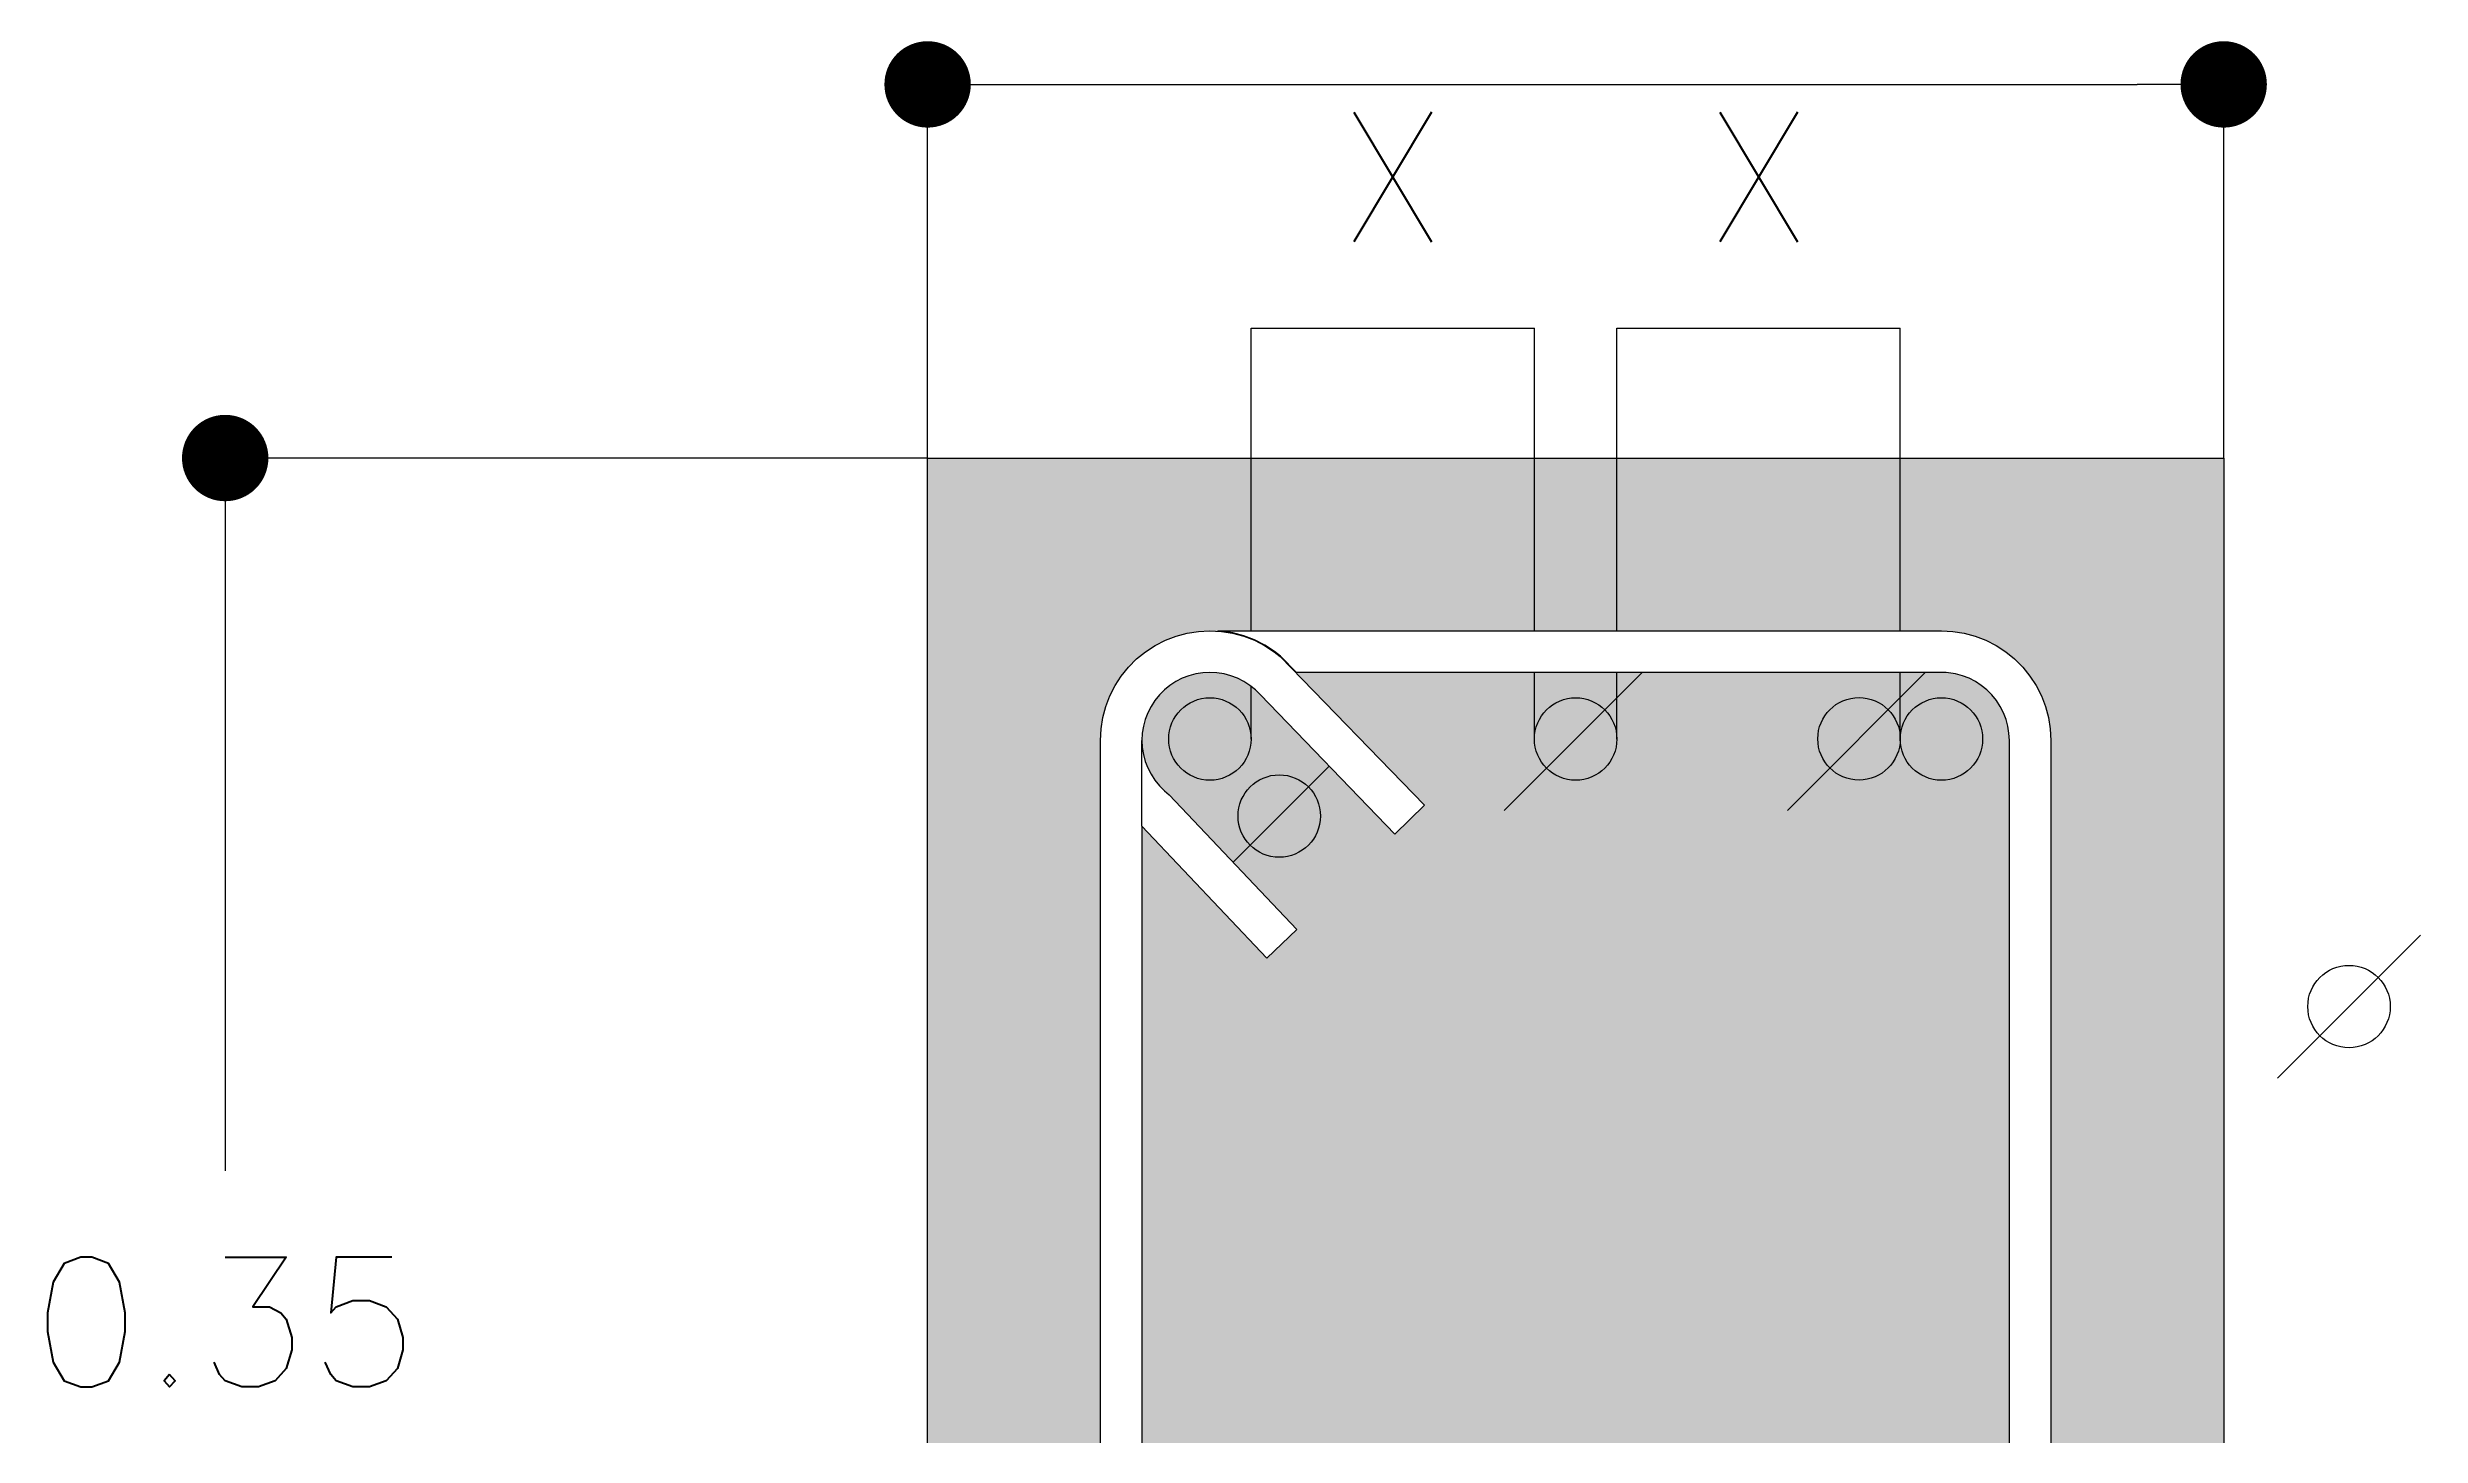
# Model space of a CAD drawing. Header units: millimetres. Extents: x 0 to 212, y -9 to 41.
# Drawn here: x 31.556 to 32.106, y -1.468 to -1.147 of the extents above; entities that cross this region are included whole.
import ezdxf

# ---------------------------------------------------------------- set-up
doc = ezdxf.new("R2010")
doc.units = ezdxf.units.MM
doc.header["$LTSCALE"] = 0.01
doc.header["$PDMODE"] = 3
for name, color, linetype in [('FC_BORDES', 4, 'Continuous'), ('FC_COTAS', 1, 'Continuous'), ('FC_HATCH 254', 254, 'Continuous'), ('FC_REFUERZO 2', 1, 'Continuous')]:
    doc.layers.add(name, color=color, linetype=linetype)
doc.styles.add('FC_TEXT1', font='romans.shx')
doc.dimstyles.new('FC_COTAS', dxfattribs={"dimtxt": 0.0015, "dimasz": 0.001, "dimexe": 0, "dimexo": 0, "dimgap": 0.001, "dimtad": 1, "dimtih": 1, "dimtoh": 1, "dimzin": 0, "dimdsep": 46, "dimtxsty": 'FC_TEXT1', "dimblk": 'DOT', "dimcen": 0.09, "dimclrd": 256, "dimclre": 256, "dimclrt": 256, "dimadec": 0, "dimazin": 0, "dimtfac": 1, "dimtix": 1, "dimtmove": 2, "dimatfit": 3, "dimfxl": 1.002, "dimtolj": 1, "dimtzin": 0, "dimlwd": -1, "dimarcsym": 0})

# ---------------------------------------------------------------- blocks, each defined once
blk = doc.blocks.new('_Dot')
at = {"color": 0, "linetype": 'ByBlock', "lineweight": -2}
blk.add_line((-0.5, 0), (-1, 0), dxfattribs=at)
at = {"color": 0, "linetype": 'ByBlock', "const_width": 0.5}
blk.add_lwpolyline([(-0.25, 0, 1), (0.25, 0, 1)], format="xyb", close=True, dxfattribs=at)
blk = doc.blocks.new('*D57')
at = {"layer": 'Defpoints', "color": 0, "transparency": 16777216}
for p in [(32.06018, -1.1551), (31.76018, -1.24158), (32.06018, -1.24158)]:
    blk.add_point(p, dxfattribs=at)
at = {"layer": 'FC_COTAS', "lineweight": -2, "transparency": 16777216}
for p, q in [((31.76018, -1.24158), (31.76018, -1.1551)), ((32.06018, -1.24158), (32.06018, -1.1551))]:
    blk.add_line(p, q, dxfattribs=at)
at = {"layer": 'FC_COTAS', "transparency": 16777216}
blk.add_line((31.78018, -1.1551), (32.04018, -1.1551), dxfattribs=at)
at = {"layer": 'FC_COTAS', "transparency": 16777216, "xscale": 0.02, "yscale": 0.02, "zscale": 0.02, "rotation": 180}
blk.add_blockref('_Dot', (31.76018, -1.1551), dxfattribs=at)
at = {"layer": 'FC_COTAS', "transparency": 16777216, "xscale": 0.02, "yscale": 0.02, "zscale": 0.02}
blk.add_blockref('_Dot', (32.06018, -1.1551), dxfattribs=at)
at = {"layer": 'FC_COTAS', "transparency": 16777216, "insert": (31.91018, -1.1201), "char_height": 0.03, "attachment_point": 5, "style": 'FC_TEXT1'}
blk.add_mtext('\\A1;0.35', dxfattribs=at)
blk = doc.blocks.new('*D218')
at = {"layer": 'Defpoints', "color": 0, "transparency": 16777216}
for p in [(31.59759, -1.24158), (31.76018, -1.24158), (31.76018, -1.64158)]:
    blk.add_point(p, dxfattribs=at)
at = {"layer": 'FC_COTAS', "lineweight": -2, "transparency": 16777216}
for p, q in [((31.76018, -1.24158), (31.59759, -1.24158)), ((31.76018, -1.64158), (31.59759, -1.64158))]:
    blk.add_line(p, q, dxfattribs=at)
at = {"layer": 'FC_COTAS', "transparency": 16777216}
for p, q in [((31.59759, -1.26158), (31.59759, -1.40658)), ((31.59759, -1.62158), (31.59759, -1.47658))]:
    blk.add_line(p, q, dxfattribs=at)
at = {"layer": 'FC_COTAS', "transparency": 16777216, "xscale": 0.02, "yscale": 0.02, "zscale": 0.02}
for p, rotation in [((31.59759, -1.24158), 90), ((31.59759, -1.64158), 270)]:
    blk.add_blockref('_Dot', p, dxfattribs=dict(at, rotation=rotation))
at = {"layer": 'FC_COTAS', "transparency": 16777216, "insert": (31.59759, -1.44158), "char_height": 0.03, "attachment_point": 5, "style": 'FC_TEXT1'}
blk.add_mtext('\\A1;0.35', dxfattribs=at)
blk = doc.blocks.new('*D80')
at = {"layer": 'Defpoints', "color": 0, "transparency": 16777216}
for p in [(31.98531, -1.2115), (31.91972, -1.30661), (31.98531, -1.30661)]:
    blk.add_point(p, dxfattribs=at)
at = {"layer": 'FC_COTAS', "lineweight": -2, "transparency": 16777216}
for p, q in [((31.91972, -1.30661), (31.91972, -1.2115)), ((31.98531, -1.30661), (31.98531, -1.2115))]:
    blk.add_line(p, q, dxfattribs=at)
at = {"layer": 'FC_COTAS', "transparency": 16777216}
blk.add_line((31.91972, -1.2115), (31.98531, -1.2115), dxfattribs=at)
at = {"layer": 'FC_COTAS', "transparency": 16777216, "insert": (31.95252, -1.1765), "char_height": 0.03, "attachment_point": 5, "style": 'FC_TEXT1'}
blk.add_mtext('\\A1;X', dxfattribs=at)
blk = doc.blocks.new('*D83')
at = {"layer": 'Defpoints', "color": 0, "transparency": 16777216}
for p in [(31.90064, -1.2115), (31.83506, -1.30661), (31.90064, -1.30661)]:
    blk.add_point(p, dxfattribs=at)
at = {"layer": 'FC_COTAS', "lineweight": -2, "transparency": 16777216}
for p, q in [((31.83506, -1.30661), (31.83506, -1.2115)), ((31.90064, -1.30661), (31.90064, -1.2115))]:
    blk.add_line(p, q, dxfattribs=at)
at = {"layer": 'FC_COTAS', "transparency": 16777216}
blk.add_line((31.83506, -1.2115), (31.90064, -1.2115), dxfattribs=at)
at = {"layer": 'FC_COTAS', "transparency": 16777216, "insert": (31.86785, -1.1765), "char_height": 0.03, "attachment_point": 5, "style": 'FC_TEXT1'}
blk.add_mtext('\\A1;X', dxfattribs=at)
blk = doc.blocks.new('*U48')
at = {"color": 0, "ltscale": 1.5}
blk.add_lwpolyline([(-0.06484, -0.00961), (-0.06485, -0.0096)], dxfattribs=at)
blk.add_wipeout([(-0.08279, 0), (0.08466, 0), (0.08731, -0.00014), (0.08993, -0.00055), (0.09249, -0.00124), (0.09497, -0.00219), (0.09733, -0.00339), (0.09955, -0.00484), (0.10162, -0.00651), (0.10349, -0.00838), (0.10516, -0.01045), (0.10661, -0.01267), (0.10781, -0.01503), (0.10876, -0.01751), (0.10945, -0.02007), (0.10986, -0.02269), (0.11, -0.02534), (0.11, -0.29466), (0.10986, -0.29731), (0.10945, -0.29993), (0.10876, -0.30249), (0.10781, -0.30497), (0.10661, -0.30733), (0.10516, -0.30955), (0.10349, -0.31162), (0.10162, -0.31349), (0.09955, -0.31516), (0.09733, -0.31661), (0.09497, -0.31781), (0.09249, -0.31876), (0.08993, -0.31945), (0.08731, -0.31986), (0.08466, -0.32), (-0.08466, -0.32), (-0.08731, -0.31986), (-0.08993, -0.31945), (-0.09249, -0.31876), (-0.09497, -0.31781), (-0.09733, -0.31661), (-0.09955, -0.31516), (-0.10162, -0.31349), (-0.10349, -0.31162), (-0.10516, -0.30955), (-0.10661, -0.30733), (-0.10781, -0.30497), (-0.10876, -0.30249), (-0.10945, -0.29993), (-0.10986, -0.29731), (-0.11, -0.29466), (-0.11, -0.02534), (-0.10986, -0.02269), (-0.10945, -0.02007), (-0.10876, -0.01751), (-0.10781, -0.01503), (-0.10661, -0.01267), (-0.10516, -0.01045), (-0.10349, -0.00838), (-0.10162, -0.00651), (-0.09955, -0.00484), (-0.09733, -0.00339), (-0.09497, -0.00219), (-0.09249, -0.00124), (-0.08993, -0.00055), (-0.08731, -0.00014), (-0.08472, 0), (-0.08201, -0.00014), (-0.07939, -0.00055), (-0.07683, -0.00124), (-0.07435, -0.00219), (-0.07199, -0.00339), (-0.06977, -0.00484), (-0.06839, -0.00595), (-0.03495, -0.04034), (-0.04183, -0.04703), (-0.07297, -0.01482), (-0.07414, -0.01365), (-0.07542, -0.01262), (-0.0768, -0.01172), (-0.07826, -0.01097), (-0.0798, -0.01038), (-0.08139, -0.00996), (-0.08302, -0.0097), (-0.08466, -0.00961), (-0.0863, -0.0097), (-0.08793, -0.00996), (-0.08952, -0.01038), (-0.09106, -0.01097), (-0.09252, -0.01172), (-0.0939, -0.01262), (-0.09518, -0.01365), (-0.09635, -0.01482), (-0.09738, -0.0161), (-0.09828, -0.01748), (-0.09903, -0.01894), (-0.09962, -0.02048), (-0.10004, -0.02207), (-0.1003, -0.0237), (-0.10039, -0.02534), (-0.1003, -0.02698), (-0.10004, -0.02861), (-0.09962, -0.0302), (-0.09903, -0.03174), (-0.09828, -0.0332), (-0.09738, -0.03458), (-0.09635, -0.03586), (-0.09518, -0.03703), (-0.09405, -0.03794), (-0.0645, -0.06914), (-0.07146, -0.07574), (-0.1004, -0.0452), (-0.1004, -0.29466), (-0.1003, -0.2963), (-0.10004, -0.29793), (-0.09962, -0.29952), (-0.09903, -0.30106), (-0.09828, -0.30252), (-0.09738, -0.3039), (-0.09635, -0.30518), (-0.09518, -0.30635), (-0.0939, -0.30738), (-0.09252, -0.30828), (-0.09106, -0.30903), (-0.08952, -0.30962), (-0.08793, -0.31004), (-0.0863, -0.3103), (-0.08466, -0.3104), (0.08466, -0.3104), (0.0863, -0.3103), (0.08793, -0.31004), (0.08952, -0.30962), (0.09106, -0.30903), (0.09252, -0.30828), (0.0939, -0.30738), (0.09518, -0.30635), (0.09635, -0.30518), (0.09738, -0.3039), (0.09828, -0.30252), (0.09903, -0.30106), (0.09962, -0.29952), (0.10004, -0.29793), (0.1003, -0.2963), (0.1004, -0.29466), (0.1004, -0.02534), (0.1003, -0.0237), (0.10004, -0.02207), (0.09962, -0.02048), (0.09903, -0.01894), (0.09828, -0.01748), (0.09738, -0.0161), (0.09635, -0.01482), (0.09518, -0.01365), (0.0939, -0.01262), (0.09252, -0.01172), (0.09106, -0.01097), (0.08952, -0.01038), (0.08793, -0.00996), (0.0863, -0.0097), (0.08573, -0.00967), (-0.06464, -0.00967), (-0.06833, -0.00588), (-0.06971, -0.00476), (-0.07194, -0.00331), (-0.07431, -0.0021), (-0.0768, -0.00114), (-0.07937, -0.00046), (-0.082, -0.00004)], dxfattribs=at)
blk.add_lwpolyline([(-0.08279, 0), (0.08466, 0), (0.08731, -0.00014), (0.08993, -0.00055), (0.09249, -0.00124), (0.09497, -0.00219), (0.09733, -0.00339), (0.09955, -0.00484), (0.10162, -0.00651), (0.10349, -0.00838), (0.10516, -0.01045), (0.10661, -0.01267), (0.10781, -0.01503), (0.10876, -0.01751), (0.10945, -0.02007), (0.10986, -0.02269), (0.11, -0.02534), (0.11, -0.29466), (0.10986, -0.29731), (0.10945, -0.29993), (0.10876, -0.30249), (0.10781, -0.30497), (0.10661, -0.30733), (0.10516, -0.30955), (0.10349, -0.31162), (0.10162, -0.31349), (0.09955, -0.31516), (0.09733, -0.31661), (0.09497, -0.31781), (0.09249, -0.31876), (0.08993, -0.31945), (0.08731, -0.31986), (0.08466, -0.32), (-0.08466, -0.32), (-0.08731, -0.31986), (-0.08993, -0.31945), (-0.09249, -0.31876), (-0.09497, -0.31781), (-0.09733, -0.31661), (-0.09955, -0.31516), (-0.10162, -0.31349), (-0.10349, -0.31162), (-0.10516, -0.30955), (-0.10661, -0.30733), (-0.10781, -0.30497), (-0.10876, -0.30249), (-0.10945, -0.29993), (-0.10986, -0.29731), (-0.11, -0.29466), (-0.11, -0.02534), (-0.10986, -0.02269), (-0.10945, -0.02007), (-0.10876, -0.01751), (-0.10781, -0.01503), (-0.10661, -0.01267), (-0.10516, -0.01045), (-0.10349, -0.00838), (-0.10162, -0.00651), (-0.09955, -0.00484), (-0.09733, -0.00339), (-0.09497, -0.00219), (-0.09249, -0.00124), (-0.08993, -0.00055), (-0.08731, -0.00014), (-0.08472, 0), (-0.08201, -0.00014), (-0.07939, -0.00055), (-0.07683, -0.00124), (-0.07435, -0.00219), (-0.07199, -0.00339), (-0.06977, -0.00484), (-0.06839, -0.00595), (-0.03495, -0.04034), (-0.04183, -0.04703), (-0.07297, -0.01482), (-0.07414, -0.01365), (-0.07542, -0.01262), (-0.0768, -0.01172), (-0.07826, -0.01097), (-0.0798, -0.01038), (-0.08139, -0.00996), (-0.08302, -0.0097), (-0.08466, -0.00961), (-0.0863, -0.0097), (-0.08793, -0.00996), (-0.08952, -0.01038), (-0.09106, -0.01097), (-0.09252, -0.01172), (-0.0939, -0.01262), (-0.09518, -0.01365), (-0.09635, -0.01482), (-0.09738, -0.0161), (-0.09828, -0.01748), (-0.09903, -0.01894), (-0.09962, -0.02048), (-0.10004, -0.02207), (-0.1003, -0.0237), (-0.10039, -0.02534), (-0.1003, -0.02698), (-0.10004, -0.02861), (-0.09962, -0.0302), (-0.09903, -0.03174), (-0.09828, -0.0332), (-0.09738, -0.03458), (-0.09635, -0.03586), (-0.09518, -0.03703), (-0.09405, -0.03794), (-0.0645, -0.06914), (-0.07146, -0.07574), (-0.1004, -0.0452), (-0.1004, -0.29466), (-0.1003, -0.2963), (-0.10004, -0.29793), (-0.09962, -0.29952), (-0.09903, -0.30106), (-0.09828, -0.30252), (-0.09738, -0.3039), (-0.09635, -0.30518), (-0.09518, -0.30635), (-0.0939, -0.30738), (-0.09252, -0.30828), (-0.09106, -0.30903), (-0.08952, -0.30962), (-0.08793, -0.31004), (-0.0863, -0.3103), (-0.08466, -0.3104), (0.08466, -0.3104), (0.0863, -0.3103), (0.08793, -0.31004), (0.08952, -0.30962), (0.09106, -0.30903), (0.09252, -0.30828), (0.0939, -0.30738), (0.09518, -0.30635), (0.09635, -0.30518), (0.09738, -0.3039), (0.09828, -0.30252), (0.09903, -0.30106), (0.09962, -0.29952), (0.10004, -0.29793), (0.1003, -0.2963), (0.1004, -0.29466), (0.1004, -0.02534), (0.1003, -0.0237), (0.10004, -0.02207), (0.09962, -0.02048), (0.09903, -0.01894), (0.09828, -0.01748), (0.09738, -0.0161), (0.09635, -0.01482), (0.09518, -0.01365), (0.0939, -0.01262), (0.09252, -0.01172), (0.09106, -0.01097), (0.08952, -0.01038), (0.08793, -0.00996), (0.0863, -0.0097), (0.08573, -0.00967), (-0.06464, -0.00967), (-0.06833, -0.00588), (-0.06971, -0.00476), (-0.07194, -0.00331), (-0.07431, -0.0021), (-0.0768, -0.00114), (-0.07937, -0.00046), (-0.082, -0.00004)], close=True, dxfattribs=at)
blk.add_lwpolyline([(-0.1004, -0.0452), (-0.10039, -0.02534)], dxfattribs=at)

msp = doc.modelspace()

# ---------------------------------------------------------------- hatches: boundary and pattern name
at = {"layer": 'FC_HATCH 254'}
h = msp.add_hatch(color=256, dxfattribs=at)
h.dxf.hatch_style = 1
h.paths.add_polyline_path([(31.76018, -1.64158), (31.76018, -1.24158), (32.06018, -1.24158), (32.06018, -1.64158)])
at = {"layer": 'FC_REFUERZO 2'}
for points in [[(31.82552, -1.31615, 1), (31.82552, -1.29707, 1)], [(31.99485, -1.31615, -1), (31.99485, -1.29707, -1)]]:
    msp.add_hatch(color=256, dxfattribs=at).paths.add_polyline_path(points)

# ---------------------------------------------------------------- linework, layer by layer
at = {"layer": 'FC_BORDES'}
msp.add_lwpolyline([(31.76018, -1.64158), (31.76018, -1.24158), (32.06018, -1.24158), (32.06018, -1.64158)], close=True, dxfattribs=at)
at = {"layer": 'FC_REFUERZO 2', "ltscale": 0.35}
for points in [[(31.92675, -1.29004), (31.89362, -1.32317)], [(31.99233, -1.29), (31.95921, -1.32313)], [(31.85814, -1.30788), (31.82502, -1.341)], [(32.10575, -1.35198), (32.07263, -1.3851)]]:
    msp.add_lwpolyline(points, dxfattribs=at)
at = {"layer": 'FC_REFUERZO 2'}
for centre in [(31.82552, -1.30661), (31.91018, -1.30661), (31.97577, -1.30657), (31.99485, -1.30661), (31.84158, -1.32444), (32.08919, -1.36854)]:
    msp.add_circle(centre, 0.00954, dxfattribs=at)

# ---------------------------------------------------------------- dimensions: what is measured, and where the dimension line sits
at = {"layer": 'FC_COTAS'}
for base, p1, p2, text, picture, middle in [((32.06018, -1.1551), (31.76018, -1.24158), (32.06018, -1.24158), '0.35', '*D57', (31.91018, -1.1201)), ((31.90064, -1.2115), (31.83506, -1.30661), (31.90064, -1.30661), 'X', '*D83', (31.86785, -1.1765)), ((31.98531, -1.2115), (31.91972, -1.30661), (31.98531, -1.30661), 'X', '*D80', (31.95252, -1.1765))]:
    dim = msp.add_linear_dim(base=base, p1=p1, p2=p2, text=text, dimstyle='FC_COTAS', override={"dimscale": 0, "dimtix": 1, "dimtofl": 1, "dimtmove": 2, "dimatfit": 1}, dxfattribs=at)
    dim.commit()
    dim.dimension.update_dxf_attribs({"geometry": picture, "text_midpoint": middle})
dim = msp.add_linear_dim(base=(31.59759, -1.24158), p1=(31.76018, -1.64158), p2=(31.76018, -1.24158), angle=90, text='0.35', dimstyle='FC_COTAS', override={"dimscale": 0, "dimtix": 1, "dimtofl": 1, "dimtmove": 2, "dimatfit": 1}, dxfattribs=at)
dim.commit()
dim.dimension.update_dxf_attribs({"geometry": '*D218', "text_midpoint": (31.59759, -1.44158)})

# ---------------------------------------------------------------- next in the draw order: block references
at = {"layer": 'FC_REFUERZO 2'}
msp.add_blockref('*U48', (31.91018, -1.28158), dxfattribs=at)

doc.saveas('drawing.dxf')
